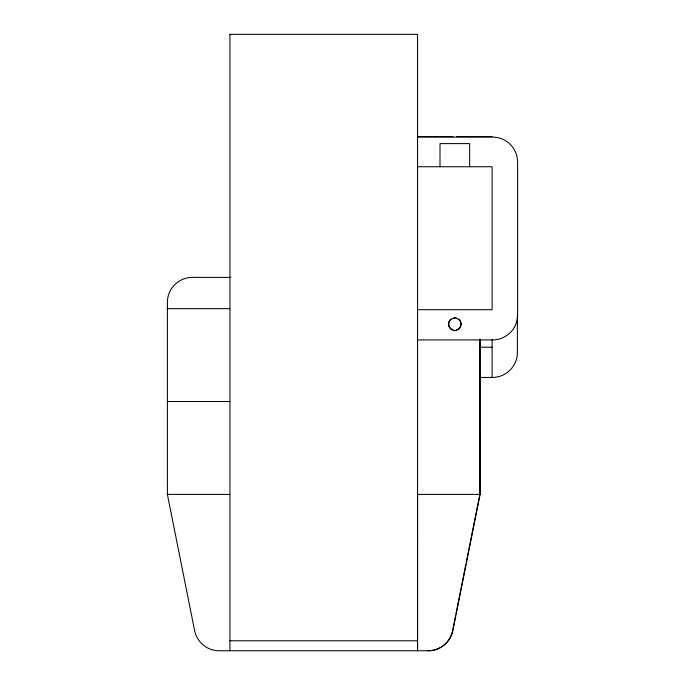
<?xml version="1.0" encoding="UTF-8"?>
<svg xmlns="http://www.w3.org/2000/svg" width="685" height="685" viewBox="0 0 685 685"><rect width="100%" height="100%" fill="white"/><g stroke="black" fill="none" stroke-linecap="round" stroke-linejoin="round"><path stroke-width="1.03" d="M417.55 537.083L417.55 536.466M455.551 615.969L452.614 630.637A25.02 25.02 0 0 1 428.082 650.75M455.97 613.871L465.817 564.611M466.237 562.513L479.654 495.443M480.091 339.923L480.091 494.39L452.845 630.637A25.02 25.02 0 0 1 428.313 650.75L219.157 650.75A25.02 25.02 0 0 1 194.626 630.637L167.38 494.39L167.38 302.402A25.02 25.02 0 0 1 192.399 277.382L230.836 277.382M229.92 34.37L417.55 34.37M417.55 136.538L453.05 136.538M456.604 136.538L492.104 136.538M417.55 137.111L492.601 137.111A25.02 25.02 0 0 1 517.62 162.131L517.62 314.903A25.02 25.02 0 0 1 492.601 339.923L417.55 339.923M417.55 166.746L492.104 166.746L492.104 309.714L417.55 309.714M167.38 308.652L229.92 308.652M479.32 347.244L492.104 347.244M479.569 377.452L492.369 377.452A25.02 25.02 0 0 0 517.389 352.433L517.389 315.16M167.38 401.521L229.92 401.521M167.38 494.39L229.92 494.39M480.091 494.39L417.55 494.39L417.55 650.75L417.55 34.25M229.92 640.783L417.55 640.783M492.104 339.777L492.104 377.452M479.842 338.947L479.86 494.39M469.653 166.746L469.653 143.61L440.001 143.61L440.001 166.746M229.92 34.25L229.92 650.75M458.77 318.996A6.251 6.251 0 0 1 456.604 329.845M453.05 329.845A6.251 6.251 0 0 1 450.884 318.996M453.693 317.703A6.251 6.251 0 0 1 455.962 317.703M451.227 329.451A6.251 6.251 0 0 0 461.056 324.895A6.251 6.251 0 0 0 452.203 318.662A6.251 6.251 0 0 0 451.227 329.451"/></g></svg>
